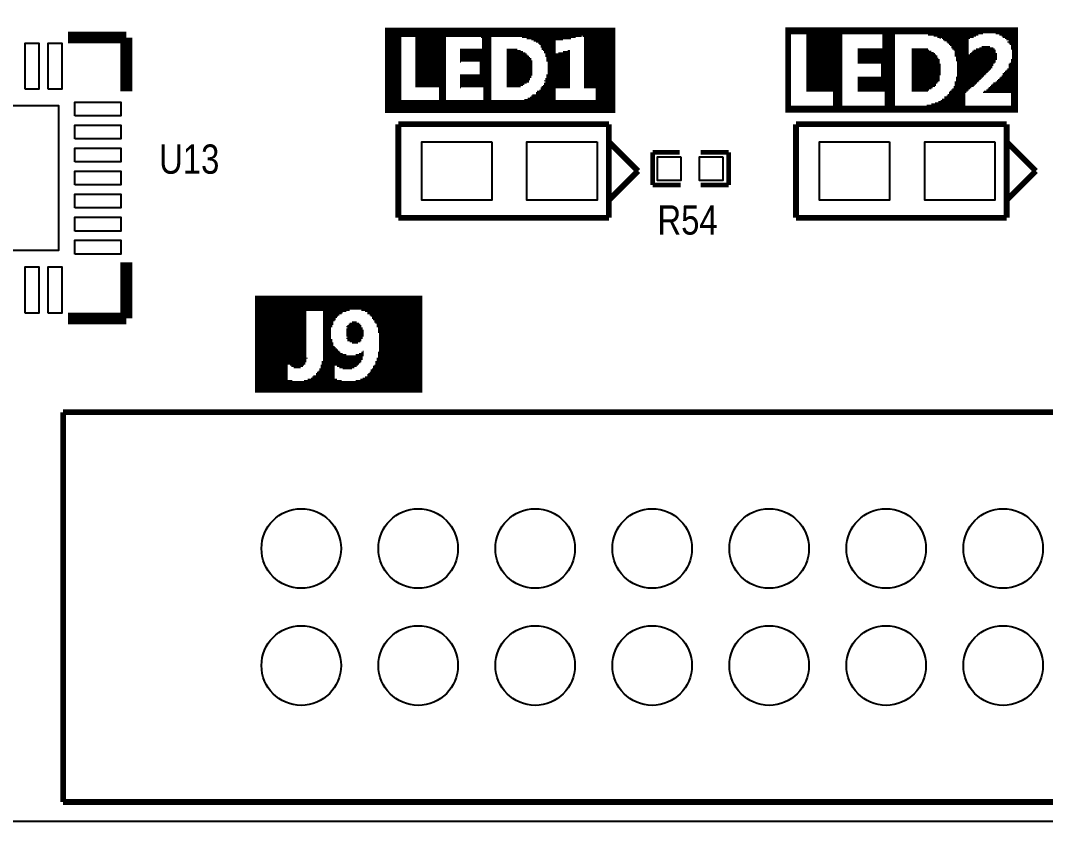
# Model space of a CAD drawing. Extents: x -16 to 114, y 9 to 99.
# Drawn here: x 4.71 to 26.97, y 9.2 to 26.58 of the extents above; entities that cross this region are included whole.
import ezdxf

# ---------------------------------------------------------------- set-up
doc = ezdxf.new("R2010")
doc.units = 0
for name, color, linetype in [('BG_OUTLINE', 3, 'CONTINUOUS'), ('MA_PEN3', 5, 'CONTINUOUS'), ('PG_SILKSCREEN_TOP', 6, 'CONTINUOUS'), ('PIN_TOP', 7, 'CONTINUOUS'), ('RD_SILKSCREEN_TOP', 8, 'CONTINUOUS')]:
    doc.layers.add(name, color=color, linetype=linetype)

msp = doc.modelspace()

# ---------------------------------------------------------------- linework, layer by layer
at = {"layer": 'BG_OUTLINE'}
msp.add_lwpolyline([(-13.134086, 99.189794), (110.731046, 99.189794, -0.414215), (113.79708, 96.12376), (113.799874, 12.17676), (113.79708, 12.263374, -0.41422), (110.731046, 9.19734), (-13.22832, 9.19734), (-13.12672, 9.20496, -0.414214), (-16.192754, 12.270994), (-16.20012, 96.12376, -0.414215)], format="xyb", close=True, dxfattribs=at)
at = {"layer": 'MA_PEN3', "const_width": 0.0254}
for points in [[(12.627864, 26.417016), (17.631664, 26.417016)], [(12.627864, 26.391616), (17.631664, 26.391616)], [(12.627864, 26.366216), (17.631664, 26.366216)], [(12.627864, 26.340816), (17.631664, 26.340816)], [(12.627864, 26.315416), (17.631664, 26.315416)], [(12.627864, 26.290016), (17.631664, 26.290016)], [(12.627864, 26.264616), (17.631664, 26.264616)], [(21.316188, 26.421588), (26.370788, 26.421588)], [(21.316188, 26.396188), (26.370788, 26.396188)], [(21.316188, 26.370788), (26.370788, 26.370788)], [(21.316188, 26.345388), (26.370788, 26.345388)], [(21.316188, 26.319988), (26.370788, 26.319988)], [(21.316188, 26.294588), (25.608788, 26.294588)], [(21.316188, 26.269188), (21.443188, 26.269188)], [(21.773388, 26.269188), (22.560788, 26.269188)], [(23.424388, 26.269188), (23.703788, 26.269188)], [(24.414988, 26.269188), (25.507188, 26.269188)], [(25.888188, 26.294588), (26.370788, 26.294588)], [(25.964388, 26.269188), (26.370788, 26.269188)], [(12.627864, 26.239216), (16.895064, 26.239216)], [(12.627864, 26.213816), (12.983464, 26.213816)], [(12.627864, 26.188416), (12.983464, 26.188416)], [(12.627864, 26.163016), (12.983464, 26.163016)], [(12.627864, 26.137616), (12.983464, 26.137616)], [(12.627864, 26.112216), (12.983464, 26.112216)], [(12.627864, 26.086816), (12.983464, 26.086816)], [(12.627864, 26.061416), (12.983464, 26.061416)], [(12.627864, 26.036016), (12.983464, 26.036016)], [(13.288264, 26.213816), (13.948664, 26.213816)], [(13.288264, 26.188416), (13.948664, 26.188416)], [(13.288264, 26.163016), (13.948664, 26.163016)], [(13.288264, 26.137616), (13.948664, 26.137616)], [(13.288264, 26.112216), (13.948664, 26.112216)], [(13.288264, 26.086816), (13.948664, 26.086816)], [(13.288264, 26.061416), (13.948664, 26.061416)], [(13.288264, 26.036016), (13.948664, 26.036016)], [(14.710664, 26.213816), (14.939264, 26.213816)], [(14.736064, 26.188416), (14.939264, 26.188416)], [(14.736064, 26.163016), (14.939264, 26.163016)], [(14.736064, 26.137616), (14.939264, 26.137616)], [(14.736064, 26.112216), (14.939264, 26.112216)], [(14.736064, 26.086816), (14.939264, 26.086816)], [(14.736064, 26.061416), (14.939264, 26.061416)], [(14.736064, 26.036016), (14.939264, 26.036016)], [(15.599664, 26.213816), (16.768064, 26.213816)], [(15.701264, 26.188416), (16.666464, 26.188416)], [(15.802864, 26.163016), (16.488664, 26.163016)], [(15.853664, 26.137616), (16.336264, 26.137616)], [(15.904464, 26.112216), (16.336264, 26.112216)], [(15.955264, 26.086816), (16.336264, 26.086816)], [(15.980664, 26.061416), (16.336264, 26.061416)], [(16.006064, 26.036016), (16.336264, 26.036016)], [(16.920464, 26.239216), (17.631664, 26.239216)], [(16.945864, 26.213816), (17.631664, 26.213816)], [(16.945864, 26.188416), (17.631664, 26.188416)], [(16.945864, 26.163016), (17.631664, 26.163016)], [(16.945864, 26.137616), (17.631664, 26.137616)], [(16.945864, 26.112216), (17.631664, 26.112216)], [(16.945864, 26.086816), (17.631664, 26.086816)], [(16.945864, 26.061416), (17.631664, 26.061416)], [(16.945864, 26.036016), (17.631664, 26.036016)], [(21.316188, 26.243788), (21.443188, 26.243788)], [(21.316188, 26.218388), (21.443188, 26.218388)], [(21.316188, 26.192988), (21.443188, 26.192988)], [(21.316188, 26.167588), (21.443188, 26.167588)], [(21.316188, 26.142188), (21.443188, 26.142188)], [(21.316188, 26.116788), (21.443188, 26.116788)], [(21.316188, 26.091388), (21.443188, 26.091388)], [(21.316188, 26.065988), (21.443188, 26.065988)], [(21.316188, 26.040588), (21.443188, 26.040588)], [(21.773388, 26.243788), (22.560788, 26.243788)], [(21.773388, 26.218388), (22.560788, 26.218388)], [(21.773388, 26.192988), (22.560788, 26.192988)], [(21.773388, 26.167588), (22.560788, 26.167588)], [(21.773388, 26.142188), (22.560788, 26.142188)], [(21.773388, 26.116788), (22.560788, 26.116788)], [(21.773388, 26.091388), (22.560788, 26.091388)], [(21.773388, 26.065988), (22.560788, 26.065988)], [(21.773388, 26.040588), (22.560788, 26.040588)], [(23.424388, 26.243788), (23.703788, 26.243788)], [(23.424388, 26.218388), (23.703788, 26.218388)], [(23.424388, 26.192988), (23.703788, 26.192988)], [(23.424388, 26.167588), (23.703788, 26.167588)], [(23.424388, 26.142188), (23.703788, 26.142188)], [(23.424388, 26.116788), (23.703788, 26.116788)], [(23.424388, 26.091388), (23.703788, 26.091388)], [(23.424388, 26.065988), (23.703788, 26.065988)], [(23.424388, 26.040588), (23.703788, 26.040588)], [(24.541988, 26.243788), (25.456388, 26.243788)], [(24.618188, 26.218388), (25.405588, 26.218388)], [(24.668988, 26.192988), (24.694388, 26.192988)], [(24.719788, 26.192988), (25.329388, 26.192988)], [(24.745188, 26.167588), (25.303988, 26.167588)], [(24.770588, 26.142188), (25.303988, 26.142188)], [(24.821388, 26.116788), (25.303988, 26.116788)], [(24.846788, 26.091388), (25.303988, 26.091388)], [(24.872188, 26.065988), (25.303988, 26.065988)], [(24.897588, 26.040588), (25.303988, 26.040588)], [(26.015188, 26.243788), (26.370788, 26.243788)], [(26.040588, 26.218388), (26.370788, 26.218388)], [(26.091388, 26.192988), (26.370788, 26.192988)], [(26.116788, 26.167588), (26.370788, 26.167588)], [(26.142188, 26.116788), (26.370788, 26.116788)], [(26.167588, 26.142188), (26.370788, 26.142188)], [(26.167588, 26.091388), (26.370788, 26.091388)], [(26.192988, 26.065988), (26.370788, 26.065988)], [(26.218388, 26.040588), (26.370788, 26.040588)], [(12.627864, 26.010616), (12.983464, 26.010616)], [(12.627864, 25.985216), (12.983464, 25.985216)], [(12.627864, 25.959816), (12.983464, 25.959816)], [(12.627864, 25.934416), (12.983464, 25.934416)], [(12.627864, 25.909016), (12.983464, 25.909016)], [(12.627864, 25.883616), (12.983464, 25.883616)], [(12.627864, 25.858216), (12.983464, 25.858216)], [(12.627864, 25.832816), (12.983464, 25.832816)], [(12.627864, 25.807416), (12.983464, 25.807416)], [(13.288264, 26.010616), (13.948664, 26.010616)], [(13.288264, 25.985216), (13.948664, 25.985216)], [(13.288264, 25.959816), (13.948664, 25.959816)], [(13.288264, 25.934416), (13.948664, 25.934416)], [(13.288264, 25.909016), (13.948664, 25.909016)], [(13.288264, 25.883616), (13.948664, 25.883616)], [(13.288264, 25.858216), (13.948664, 25.858216)], [(13.288264, 25.832816), (13.948664, 25.832816)], [(13.288264, 25.807416), (13.948664, 25.807416)], [(14.253464, 25.959816), (14.939264, 25.959816)], [(14.253464, 25.934416), (14.939264, 25.934416)], [(14.253464, 25.909016), (14.939264, 25.909016)], [(14.253464, 25.883616), (14.939264, 25.883616)], [(14.253464, 25.858216), (14.939264, 25.858216)], [(14.253464, 25.832816), (14.939264, 25.832816)], [(14.253464, 25.807416), (14.939264, 25.807416)], [(14.736064, 26.010616), (14.939264, 26.010616)], [(14.736064, 25.985216), (14.939264, 25.985216)], [(15.269464, 25.959816), (15.498064, 25.959816)], [(15.269464, 25.934416), (15.574264, 25.934416)], [(15.269464, 25.909016), (15.625064, 25.909016)], [(15.269464, 25.883616), (15.675864, 25.883616)], [(15.269464, 25.858216), (15.701264, 25.858216)], [(15.269464, 25.832816), (15.726664, 25.832816)], [(15.269464, 25.807416), (15.752064, 25.807416)], [(16.006064, 26.010616), (16.336264, 26.010616)], [(16.031464, 25.985216), (16.336264, 25.985216)], [(16.031464, 25.959816), (16.336264, 25.959816)], [(16.056864, 25.934416), (16.336264, 25.934416)], [(16.082264, 25.909016), (16.336264, 25.909016)], [(16.082264, 25.883616), (16.336264, 25.883616)], [(16.107664, 25.858216), (16.641064, 25.858216)], [(16.107664, 25.832816), (16.641064, 25.832816)], [(16.107664, 25.807416), (16.641064, 25.807416)], [(16.387064, 25.883616), (16.641064, 25.883616)], [(16.488664, 25.909016), (16.641064, 25.909016)], [(16.590264, 25.934416), (16.641064, 25.934416)], [(16.945864, 26.010616), (17.631664, 26.010616)], [(16.945864, 25.985216), (17.631664, 25.985216)], [(16.945864, 25.959816), (17.631664, 25.959816)], [(16.945864, 25.934416), (17.631664, 25.934416)], [(16.945864, 25.909016), (17.631664, 25.909016)], [(16.945864, 25.883616), (17.631664, 25.883616)], [(16.945864, 25.858216), (17.631664, 25.858216)], [(16.945864, 25.832816), (17.631664, 25.832816)], [(16.945864, 25.807416), (17.631664, 25.807416)], [(21.316188, 26.015188), (21.443188, 26.015188)], [(21.316188, 25.989788), (21.443188, 25.989788)], [(21.316188, 25.964388), (21.443188, 25.964388)], [(21.316188, 25.938988), (21.443188, 25.938988)], [(21.316188, 25.913588), (21.443188, 25.913588)], [(21.316188, 25.888188), (21.443188, 25.888188)], [(21.316188, 25.862788), (21.443188, 25.862788)], [(21.316188, 25.837388), (21.443188, 25.837388)], [(21.316188, 25.811988), (21.443188, 25.811988)], [(21.773388, 26.015188), (22.560788, 26.015188)], [(21.773388, 25.989788), (22.560788, 25.989788)], [(21.773388, 25.964388), (22.560788, 25.964388)], [(21.773388, 25.938988), (22.560788, 25.938988)], [(21.773388, 25.913588), (22.560788, 25.913588)], [(21.773388, 25.888188), (22.560788, 25.888188)], [(21.773388, 25.862788), (22.560788, 25.862788)], [(21.773388, 25.837388), (22.560788, 25.837388)], [(21.773388, 25.811988), (22.560788, 25.811988)], [(22.890988, 25.964388), (23.703788, 25.964388)], [(22.890988, 25.938988), (23.703788, 25.938988)], [(22.890988, 25.913588), (23.703788, 25.913588)], [(22.890988, 25.888188), (23.703788, 25.888188)], [(22.890988, 25.862788), (23.703788, 25.862788)], [(22.890988, 25.837388), (23.703788, 25.837388)], [(22.890988, 25.811988), (23.703788, 25.811988)], [(23.424388, 26.015188), (23.703788, 26.015188)], [(23.424388, 25.989788), (23.703788, 25.989788)], [(24.059388, 25.964388), (24.414988, 25.964388)], [(24.059388, 25.938988), (24.440388, 25.938988)], [(24.059388, 25.913588), (24.491188, 25.913588)], [(24.059388, 25.888188), (24.541988, 25.888188)], [(24.059388, 25.862788), (24.567388, 25.862788)], [(24.059388, 25.837388), (24.592788, 25.837388)], [(24.059388, 25.811988), (24.618188, 25.811988)], [(24.922988, 26.015188), (25.303988, 26.015188)], [(24.922988, 25.989788), (25.303988, 25.989788)], [(24.948388, 25.964388), (25.303988, 25.964388)], [(24.973788, 25.938988), (25.303988, 25.938988)], [(24.999188, 25.913588), (25.303988, 25.913588)], [(24.999188, 25.888188), (25.303988, 25.888188)], [(24.999188, 25.862788), (25.303988, 25.862788)], [(24.999188, 25.837388), (25.913588, 25.837388)], [(24.999188, 25.811988), (25.913588, 25.811988)], [(25.329388, 25.862788), (25.913588, 25.862788)], [(25.354788, 25.888188), (25.888188, 25.888188)], [(25.380188, 25.913588), (25.888188, 25.913588)], [(25.405588, 25.938988), (25.888188, 25.938988)], [(25.456388, 25.964388), (25.862788, 25.964388)], [(25.532588, 25.989788), (25.837388, 25.989788)], [(25.583388, 26.015188), (25.761188, 26.015188)], [(26.218388, 26.015188), (26.370788, 26.015188)], [(26.218388, 25.989788), (26.370788, 25.989788)], [(26.218388, 25.964388), (26.370788, 25.964388)], [(26.243788, 25.938988), (26.370788, 25.938988)], [(26.243788, 25.913588), (26.370788, 25.913588)], [(26.243788, 25.888188), (26.370788, 25.888188)], [(26.243788, 25.862788), (26.370788, 25.862788)], [(26.243788, 25.837388), (26.370788, 25.837388)], [(26.243788, 25.811988), (26.370788, 25.811988)], [(12.627864, 25.782016), (12.983464, 25.782016)], [(12.627864, 25.756616), (12.983464, 25.756616)], [(12.627864, 25.731216), (12.983464, 25.731216)], [(12.627864, 25.705816), (12.983464, 25.705816)], [(12.627864, 25.680416), (12.983464, 25.680416)], [(12.627864, 25.655016), (12.983464, 25.655016)], [(12.627864, 25.629616), (12.983464, 25.629616)], [(12.627864, 25.604216), (12.983464, 25.604216)], [(13.288264, 25.782016), (13.948664, 25.782016)], [(13.288264, 25.756616), (13.948664, 25.756616)], [(13.288264, 25.731216), (13.948664, 25.731216)], [(13.288264, 25.705816), (13.948664, 25.705816)], [(13.288264, 25.680416), (13.948664, 25.680416)], [(13.288264, 25.655016), (13.948664, 25.655016)], [(13.288264, 25.629616), (13.948664, 25.629616)], [(13.288264, 25.604216), (13.948664, 25.604216)], [(14.253464, 25.782016), (14.939264, 25.782016)], [(14.253464, 25.756616), (14.939264, 25.756616)], [(14.253464, 25.731216), (14.939264, 25.731216)], [(14.253464, 25.705816), (14.939264, 25.705816)], [(14.253464, 25.680416), (14.278864, 25.680416)], [(14.685264, 25.680416), (14.939264, 25.680416)], [(14.685264, 25.655016), (14.939264, 25.655016)], [(14.685264, 25.629616), (14.939264, 25.629616)], [(14.685264, 25.604216), (14.939264, 25.604216)], [(15.269464, 25.782016), (15.777464, 25.782016)], [(15.269464, 25.756616), (15.802864, 25.756616)], [(15.269464, 25.731216), (15.802864, 25.731216)], [(15.269464, 25.705816), (15.828264, 25.705816)], [(15.269464, 25.680416), (15.828264, 25.680416)], [(15.269464, 25.655016), (15.828264, 25.655016)], [(15.269464, 25.629616), (15.828264, 25.629616)], [(15.269464, 25.604216), (15.828264, 25.604216)], [(16.133064, 25.782016), (16.641064, 25.782016)], [(16.133064, 25.756616), (16.641064, 25.756616)], [(16.133064, 25.731216), (16.641064, 25.731216)], [(16.133064, 25.705816), (16.641064, 25.705816)], [(16.158464, 25.680416), (16.641064, 25.680416)], [(16.158464, 25.655016), (16.641064, 25.655016)], [(16.158464, 25.629616), (16.641064, 25.629616)], [(16.158464, 25.604216), (16.641064, 25.604216)], [(16.945864, 25.782016), (17.631664, 25.782016)], [(16.945864, 25.756616), (17.631664, 25.756616)], [(16.945864, 25.731216), (17.631664, 25.731216)], [(16.945864, 25.705816), (17.631664, 25.705816)], [(16.945864, 25.680416), (17.631664, 25.680416)], [(16.945864, 25.655016), (17.631664, 25.655016)], [(16.945864, 25.629616), (17.631664, 25.629616)], [(16.945864, 25.604216), (17.631664, 25.604216)], [(21.316188, 25.786588), (21.443188, 25.786588)], [(21.316188, 25.761188), (21.443188, 25.761188)], [(21.316188, 25.735788), (21.443188, 25.735788)], [(21.316188, 25.710388), (21.443188, 25.710388)], [(21.316188, 25.684988), (21.443188, 25.684988)], [(21.316188, 25.659588), (21.443188, 25.659588)], [(21.316188, 25.634188), (21.443188, 25.634188)], [(21.316188, 25.608788), (21.443188, 25.608788)], [(21.316188, 25.583388), (21.443188, 25.583388)], [(21.773388, 25.786588), (22.560788, 25.786588)], [(21.773388, 25.761188), (22.560788, 25.761188)], [(21.773388, 25.735788), (22.560788, 25.735788)], [(21.773388, 25.710388), (22.560788, 25.710388)], [(21.773388, 25.684988), (22.560788, 25.684988)], [(21.773388, 25.659588), (22.560788, 25.659588)], [(21.773388, 25.634188), (22.560788, 25.634188)], [(21.773388, 25.608788), (22.560788, 25.608788)], [(21.773388, 25.583388), (22.560788, 25.583388)], [(22.890988, 25.786588), (23.703788, 25.786588)], [(22.890988, 25.761188), (23.703788, 25.761188)], [(22.890988, 25.735788), (23.703788, 25.735788)], [(22.890988, 25.710388), (23.703788, 25.710388)], [(22.890988, 25.684988), (23.703788, 25.684988)], [(22.890988, 25.659588), (23.703788, 25.659588)], [(23.398988, 25.634188), (23.703788, 25.634188)], [(23.398988, 25.608788), (23.703788, 25.608788)], [(23.398988, 25.583388), (23.703788, 25.583388)], [(24.059388, 25.786588), (24.618188, 25.786588)], [(24.059388, 25.761188), (24.643588, 25.761188)], [(24.059388, 25.735788), (24.668988, 25.735788)], [(24.059388, 25.710388), (24.668988, 25.710388)], [(24.059388, 25.684988), (24.668988, 25.684988)], [(24.059388, 25.659588), (24.668988, 25.659588)], [(24.059388, 25.634188), (24.694388, 25.634188)], [(24.059388, 25.608788), (24.694388, 25.608788)], [(24.059388, 25.583388), (24.694388, 25.583388)], [(25.024588, 25.786588), (25.913588, 25.786588)], [(25.024588, 25.761188), (25.913588, 25.761188)], [(25.024588, 25.735788), (25.913588, 25.735788)], [(25.024588, 25.710388), (25.888188, 25.710388)], [(25.049988, 25.684988), (25.888188, 25.684988)], [(25.049988, 25.659588), (25.862788, 25.659588)], [(25.049988, 25.634188), (25.837388, 25.634188)], [(25.049988, 25.608788), (25.837388, 25.608788)], [(25.049988, 25.583388), (25.811988, 25.583388)], [(26.167588, 25.634188), (26.370788, 25.634188)], [(26.167588, 25.608788), (26.370788, 25.608788)], [(26.167588, 25.583388), (26.370788, 25.583388)], [(26.192988, 25.659588), (26.370788, 25.659588)], [(26.218388, 25.735788), (26.370788, 25.735788)], [(26.218388, 25.710388), (26.370788, 25.710388)], [(26.218388, 25.684988), (26.370788, 25.684988)], [(26.243788, 25.786588), (26.370788, 25.786588)], [(26.243788, 25.761188), (26.370788, 25.761188)], [(12.627864, 25.578816), (12.983464, 25.578816)], [(12.627864, 25.553416), (12.983464, 25.553416)], [(12.627864, 25.528016), (12.983464, 25.528016)], [(12.627864, 25.502616), (12.983464, 25.502616)], [(12.627864, 25.477216), (12.983464, 25.477216)], [(12.627864, 25.451816), (12.983464, 25.451816)], [(12.627864, 25.426416), (12.983464, 25.426416)], [(12.627864, 25.401016), (12.983464, 25.401016)], [(12.627864, 25.375616), (12.983464, 25.375616)], [(13.288264, 25.578816), (13.948664, 25.578816)], [(13.288264, 25.553416), (13.948664, 25.553416)], [(13.288264, 25.528016), (13.948664, 25.528016)], [(13.288264, 25.502616), (13.948664, 25.502616)], [(13.288264, 25.477216), (13.948664, 25.477216)], [(13.288264, 25.451816), (13.948664, 25.451816)], [(13.288264, 25.426416), (13.948664, 25.426416)], [(13.288264, 25.401016), (13.948664, 25.401016)], [(13.288264, 25.375616), (13.948664, 25.375616)], [(14.253464, 25.401016), (14.939264, 25.401016)], [(14.253464, 25.375616), (14.939264, 25.375616)], [(14.685264, 25.578816), (14.939264, 25.578816)], [(14.685264, 25.553416), (14.939264, 25.553416)], [(14.685264, 25.528016), (14.939264, 25.528016)], [(14.685264, 25.502616), (14.939264, 25.502616)], [(14.685264, 25.477216), (14.939264, 25.477216)], [(14.685264, 25.451816), (14.939264, 25.451816)], [(14.685264, 25.426416), (14.939264, 25.426416)], [(15.269464, 25.578816), (15.828264, 25.578816)], [(15.269464, 25.553416), (15.828264, 25.553416)], [(15.269464, 25.528016), (15.828264, 25.528016)], [(15.269464, 25.502616), (15.828264, 25.502616)], [(15.269464, 25.477216), (15.828264, 25.477216)], [(15.269464, 25.451816), (15.828264, 25.451816)], [(15.269464, 25.426416), (15.828264, 25.426416)], [(15.269464, 25.401016), (15.828264, 25.401016)], [(15.269464, 25.375616), (15.802864, 25.375616)], [(16.133064, 25.401016), (16.641064, 25.401016)], [(16.133064, 25.375616), (16.641064, 25.375616)], [(16.158464, 25.578816), (16.641064, 25.578816)], [(16.158464, 25.553416), (16.641064, 25.553416)], [(16.158464, 25.528016), (16.641064, 25.528016)], [(16.158464, 25.502616), (16.641064, 25.502616)], [(16.158464, 25.477216), (16.641064, 25.477216)], [(16.158464, 25.451816), (16.641064, 25.451816)], [(16.158464, 25.426416), (16.641064, 25.426416)], [(16.945864, 25.578816), (17.631664, 25.578816)], [(16.945864, 25.553416), (17.631664, 25.553416)], [(16.945864, 25.528016), (17.631664, 25.528016)], [(16.945864, 25.502616), (17.631664, 25.502616)], [(16.945864, 25.477216), (17.631664, 25.477216)], [(16.945864, 25.451816), (17.631664, 25.451816)], [(16.945864, 25.426416), (17.631664, 25.426416)], [(16.945864, 25.401016), (17.631664, 25.401016)], [(16.945864, 25.375616), (17.631664, 25.375616)], [(21.316188, 25.557988), (21.443188, 25.557988)], [(21.316188, 25.532588), (21.443188, 25.532588)], [(21.316188, 25.507188), (21.443188, 25.507188)], [(21.316188, 25.481788), (21.443188, 25.481788)], [(21.316188, 25.456388), (21.443188, 25.456388)], [(21.316188, 25.430988), (21.443188, 25.430988)], [(21.316188, 25.405588), (21.443188, 25.405588)], [(21.316188, 25.380188), (21.443188, 25.380188)], [(21.773388, 25.557988), (22.560788, 25.557988)], [(21.773388, 25.532588), (22.560788, 25.532588)], [(21.773388, 25.507188), (22.560788, 25.507188)], [(21.773388, 25.481788), (22.560788, 25.481788)], [(21.773388, 25.456388), (22.560788, 25.456388)], [(21.773388, 25.430988), (22.560788, 25.430988)], [(21.773388, 25.405588), (22.560788, 25.405588)], [(21.773388, 25.380188), (22.560788, 25.380188)], [(23.398988, 25.557988), (23.703788, 25.557988)], [(23.398988, 25.532588), (23.703788, 25.532588)], [(23.398988, 25.507188), (23.703788, 25.507188)], [(23.398988, 25.481788), (23.703788, 25.481788)], [(23.398988, 25.456388), (23.703788, 25.456388)], [(23.398988, 25.430988), (23.703788, 25.430988)], [(23.398988, 25.405588), (23.703788, 25.405588)], [(23.398988, 25.380188), (23.703788, 25.380188)], [(24.059388, 25.557988), (24.694388, 25.557988)], [(24.059388, 25.532588), (24.694388, 25.532588)], [(24.059388, 25.507188), (24.694388, 25.507188)], [(24.059388, 25.481788), (24.694388, 25.481788)], [(24.059388, 25.456388), (24.694388, 25.456388)], [(24.059388, 25.430988), (24.694388, 25.430988)], [(24.059388, 25.405588), (24.694388, 25.405588)], [(24.059388, 25.380188), (24.668988, 25.380188)], [(25.049988, 25.557988), (25.811988, 25.557988)], [(25.049988, 25.532588), (25.786588, 25.532588)], [(25.049988, 25.507188), (25.761188, 25.507188)], [(25.049988, 25.481788), (25.735788, 25.481788)], [(25.049988, 25.456388), (25.710388, 25.456388)], [(25.049988, 25.430988), (25.684988, 25.430988)], [(25.049988, 25.405588), (25.659588, 25.405588)], [(25.049988, 25.380188), (25.634188, 25.380188)], [(26.015188, 25.380188), (26.370788, 25.380188)], [(26.040588, 25.430988), (26.370788, 25.430988)], [(26.040588, 25.405588), (26.370788, 25.405588)], [(26.065988, 25.456388), (26.370788, 25.456388)], [(26.091388, 25.481788), (26.370788, 25.481788)], [(26.116788, 25.507188), (26.370788, 25.507188)], [(26.142188, 25.532588), (26.370788, 25.532588)], [(26.167588, 25.557988), (26.370788, 25.557988)], [(12.627864, 25.350216), (12.983464, 25.350216)], [(12.627864, 25.324816), (12.983464, 25.324816)], [(12.627864, 25.299416), (12.983464, 25.299416)], [(12.627864, 25.274016), (12.983464, 25.274016)], [(12.627864, 25.248616), (12.983464, 25.248616)], [(12.627864, 25.223216), (12.983464, 25.223216)], [(12.627864, 25.197816), (12.983464, 25.197816)], [(12.627864, 25.172416), (12.983464, 25.172416)], [(12.627864, 25.147016), (12.983464, 25.147016)], [(13.288264, 25.350216), (13.948664, 25.350216)], [(13.288264, 25.324816), (13.948664, 25.324816)], [(13.288264, 25.299416), (13.948664, 25.299416)], [(13.288264, 25.274016), (13.948664, 25.274016)], [(13.288264, 25.248616), (13.948664, 25.248616)], [(13.288264, 25.223216), (13.948664, 25.223216)], [(13.288264, 25.197816), (13.948664, 25.197816)], [(13.288264, 25.172416), (13.948664, 25.172416)], [(13.288264, 25.147016), (13.948664, 25.147016)], [(14.253464, 25.350216), (14.939264, 25.350216)], [(14.253464, 25.324816), (14.939264, 25.324816)], [(14.253464, 25.299416), (14.939264, 25.299416)], [(14.253464, 25.274016), (14.939264, 25.274016)], [(14.253464, 25.248616), (14.939264, 25.248616)], [(14.253464, 25.223216), (14.939264, 25.223216)], [(14.253464, 25.197816), (14.939264, 25.197816)], [(14.253464, 25.172416), (14.939264, 25.172416)], [(14.253464, 25.147016), (14.939264, 25.147016)], [(15.269464, 25.350216), (15.802864, 25.350216)], [(15.269464, 25.324816), (15.777464, 25.324816)], [(15.269464, 25.299416), (15.777464, 25.299416)], [(15.269464, 25.274016), (15.752064, 25.274016)], [(15.269464, 25.248616), (15.752064, 25.248616)], [(15.269464, 25.223216), (15.701264, 25.223216)], [(15.269464, 25.197816), (15.650464, 25.197816)], [(15.269464, 25.172416), (15.625064, 25.172416)], [(15.269464, 25.147016), (15.574264, 25.147016)], [(16.031464, 25.147016), (16.641064, 25.147016)], [(16.056864, 25.172416), (16.641064, 25.172416)], [(16.082264, 25.274016), (16.641064, 25.274016)], [(16.082264, 25.223216), (16.641064, 25.223216)], [(16.082264, 25.197816), (16.641064, 25.197816)], [(16.107664, 25.324816), (16.641064, 25.324816)], [(16.107664, 25.299416), (16.641064, 25.299416)], [(16.107664, 25.248616), (16.641064, 25.248616)], [(16.133064, 25.350216), (16.641064, 25.350216)], [(16.945864, 25.350216), (17.631664, 25.350216)], [(16.945864, 25.324816), (17.631664, 25.324816)], [(16.945864, 25.299416), (17.631664, 25.299416)], [(16.945864, 25.274016), (17.631664, 25.274016)], [(16.945864, 25.248616), (17.631664, 25.248616)], [(16.945864, 25.223216), (17.631664, 25.223216)], [(16.945864, 25.197816), (17.631664, 25.197816)], [(16.945864, 25.172416), (17.631664, 25.172416)], [(16.945864, 25.147016), (17.631664, 25.147016)], [(21.316188, 25.354788), (21.443188, 25.354788)], [(21.316188, 25.329388), (21.443188, 25.329388)], [(21.316188, 25.303988), (21.443188, 25.303988)], [(21.316188, 25.278588), (21.443188, 25.278588)], [(21.316188, 25.253188), (21.443188, 25.253188)], [(21.316188, 25.227788), (21.443188, 25.227788)], [(21.316188, 25.202388), (21.443188, 25.202388)], [(21.316188, 25.176988), (21.443188, 25.176988)], [(21.316188, 25.151588), (21.443188, 25.151588)], [(21.773388, 25.354788), (22.560788, 25.354788)], [(21.773388, 25.329388), (22.560788, 25.329388)], [(21.773388, 25.303988), (22.560788, 25.303988)], [(21.773388, 25.278588), (22.560788, 25.278588)], [(21.773388, 25.253188), (22.560788, 25.253188)], [(21.773388, 25.227788), (22.560788, 25.227788)], [(21.773388, 25.202388), (22.560788, 25.202388)], [(21.773388, 25.176988), (22.560788, 25.176988)], [(21.773388, 25.151588), (22.560788, 25.151588)], [(22.890988, 25.354788), (23.703788, 25.354788)], [(22.890988, 25.329388), (23.703788, 25.329388)], [(22.890988, 25.303988), (23.703788, 25.303988)], [(22.890988, 25.278588), (23.703788, 25.278588)], [(22.890988, 25.253188), (23.703788, 25.253188)], [(22.890988, 25.227788), (23.703788, 25.227788)], [(22.890988, 25.202388), (23.703788, 25.202388)], [(22.890988, 25.176988), (23.703788, 25.176988)], [(22.890988, 25.151588), (23.703788, 25.151588)], [(24.059388, 25.354788), (24.668988, 25.354788)], [(24.059388, 25.329388), (24.668988, 25.329388)], [(24.059388, 25.303988), (24.668988, 25.303988)], [(24.059388, 25.278588), (24.668988, 25.278588)], [(24.059388, 25.253188), (24.643588, 25.253188)], [(24.059388, 25.227788), (24.618188, 25.227788)], [(24.059388, 25.202388), (24.592788, 25.202388)], [(24.059388, 25.176988), (24.592788, 25.176988)], [(24.059388, 25.151588), (24.567388, 25.151588)], [(24.973788, 25.151588), (25.405588, 25.151588)], [(24.999188, 25.253188), (25.507188, 25.253188)], [(24.999188, 25.227788), (25.481788, 25.227788)], [(24.999188, 25.202388), (25.456388, 25.202388)], [(24.999188, 25.176988), (25.430988, 25.176988)], [(25.024588, 25.354788), (25.608788, 25.354788)], [(25.024588, 25.329388), (25.583388, 25.329388)], [(25.024588, 25.303988), (25.557988, 25.303988)], [(25.024588, 25.278588), (25.532588, 25.278588)], [(25.761188, 25.151588), (26.370788, 25.151588)], [(25.786588, 25.176988), (26.370788, 25.176988)], [(25.811988, 25.202388), (26.370788, 25.202388)], [(25.837388, 25.227788), (26.370788, 25.227788)], [(25.888188, 25.253188), (26.370788, 25.253188)], [(25.913588, 25.278588), (26.370788, 25.278588)], [(25.938988, 25.303988), (26.370788, 25.303988)], [(25.964388, 25.329388), (26.370788, 25.329388)], [(25.989788, 25.354788), (26.370788, 25.354788)], [(12.627864, 25.121616), (12.983464, 25.121616)], [(12.627864, 25.096216), (12.983464, 25.096216)], [(12.627864, 25.070816), (12.983464, 25.070816)], [(12.627864, 25.045416), (12.983464, 25.045416)], [(12.627864, 25.020016), (12.983464, 25.020016)], [(12.627864, 24.994616), (12.983464, 24.994616)], [(12.627864, 24.969216), (12.983464, 24.969216)], [(12.627864, 24.943816), (12.983464, 24.943816)], [(12.627864, 24.918416), (12.983464, 24.918416)], [(13.796264, 25.121616), (13.948664, 25.121616)], [(13.796264, 25.096216), (13.948664, 25.096216)], [(13.796264, 25.070816), (13.948664, 25.070816)], [(13.796264, 25.045416), (13.948664, 25.045416)], [(13.796264, 25.020016), (13.948664, 25.020016)], [(13.796264, 24.994616), (13.948664, 24.994616)], [(13.796264, 24.969216), (13.948664, 24.969216)], [(13.796264, 24.943816), (13.948664, 24.943816)], [(13.796264, 24.918416), (13.948664, 24.918416)], [(14.253464, 25.121616), (14.278864, 25.121616)], [(14.761464, 25.121616), (14.939264, 25.121616)], [(14.761464, 25.096216), (14.939264, 25.096216)], [(14.761464, 25.070816), (14.939264, 25.070816)], [(14.761464, 25.045416), (14.939264, 25.045416)], [(14.761464, 25.020016), (14.939264, 25.020016)], [(14.761464, 24.994616), (14.939264, 24.994616)], [(14.761464, 24.969216), (14.939264, 24.969216)], [(14.761464, 24.943816), (14.939264, 24.943816)], [(14.761464, 24.918416), (14.939264, 24.918416)], [(15.777464, 24.918416), (16.336264, 24.918416)], [(15.802864, 24.943816), (16.336264, 24.943816)], [(15.828264, 24.969216), (16.336264, 24.969216)], [(15.904464, 25.020016), (16.336264, 25.020016)], [(15.904464, 24.994616), (16.336264, 24.994616)], [(15.929864, 25.045416), (16.336264, 25.045416)], [(15.980664, 25.070816), (16.336264, 25.070816)], [(16.006064, 25.121616), (16.641064, 25.121616)], [(16.006064, 25.096216), (16.336264, 25.096216)], [(16.945864, 25.121616), (17.631664, 25.121616)], [(17.199864, 25.096216), (17.631664, 25.096216)], [(17.199864, 25.070816), (17.631664, 25.070816)], [(17.199864, 25.045416), (17.631664, 25.045416)], [(17.199864, 25.020016), (17.631664, 25.020016)], [(17.199864, 24.994616), (17.631664, 24.994616)], [(17.199864, 24.969216), (17.631664, 24.969216)], [(17.199864, 24.943816), (17.631664, 24.943816)], [(17.199864, 24.918416), (17.631664, 24.918416)], [(21.316188, 25.126188), (21.443188, 25.126188)], [(21.316188, 25.100788), (21.443188, 25.100788)], [(21.316188, 25.075388), (21.443188, 25.075388)], [(21.316188, 25.049988), (21.443188, 25.049988)], [(21.316188, 25.024588), (21.443188, 25.024588)], [(21.316188, 24.999188), (21.443188, 24.999188)], [(21.316188, 24.973788), (21.443188, 24.973788)], [(21.316188, 24.948388), (21.443188, 24.948388)], [(21.316188, 24.922988), (21.443188, 24.922988)], [(21.773388, 25.126188), (22.560788, 25.126188)], [(21.773388, 25.100788), (22.560788, 25.100788)], [(21.773388, 25.075388), (22.560788, 25.075388)], [(21.773388, 25.049988), (22.560788, 25.049988)], [(22.357588, 25.024588), (22.560788, 25.024588)], [(22.357588, 24.999188), (22.560788, 24.999188)], [(22.357588, 24.973788), (22.560788, 24.973788)], [(22.357588, 24.948388), (22.560788, 24.948388)], [(22.357588, 24.922988), (22.560788, 24.922988)], [(22.890988, 25.126188), (23.703788, 25.126188)], [(22.890988, 25.100788), (23.703788, 25.100788)], [(22.890988, 25.075388), (23.703788, 25.075388)], [(22.890988, 25.049988), (23.703788, 25.049988)], [(23.475188, 25.024588), (23.703788, 25.024588)], [(23.475188, 24.999188), (23.703788, 24.999188)], [(23.475188, 24.973788), (23.703788, 24.973788)], [(23.475188, 24.948388), (23.703788, 24.948388)], [(23.475188, 24.922988), (23.703788, 24.922988)], [(24.059388, 25.126188), (24.516588, 25.126188)], [(24.059388, 25.100788), (24.491188, 25.100788)], [(24.059388, 25.075388), (24.440388, 25.075388)], [(24.059388, 25.049988), (24.414988, 25.049988)], [(24.770588, 24.922988), (25.227788, 24.922988)], [(24.821388, 24.948388), (25.227788, 24.948388)], [(24.846788, 24.973788), (25.227788, 24.973788)], [(24.872188, 25.024588), (25.253188, 25.024588)], [(24.872188, 24.999188), (25.227788, 24.999188)], [(24.897588, 25.049988), (25.278588, 25.049988)], [(24.922988, 25.075388), (25.303988, 25.075388)], [(24.948388, 25.100788), (25.329388, 25.100788)], [(24.973788, 25.126188), (25.354788, 25.126188)], [(25.608788, 25.024588), (26.370788, 25.024588)], [(25.634188, 25.049988), (26.370788, 25.049988)], [(25.684988, 25.075388), (26.370788, 25.075388)], [(25.710388, 25.100788), (26.370788, 25.100788)], [(25.735788, 25.126188), (26.370788, 25.126188)], [(26.218388, 24.999188), (26.370788, 24.999188)], [(26.218388, 24.973788), (26.370788, 24.973788)], [(26.218388, 24.948388), (26.370788, 24.948388)], [(26.218388, 24.922988), (26.370788, 24.922988)], [(12.627864, 24.893016), (12.983464, 24.893016)], [(12.627864, 24.867616), (12.983464, 24.867616)], [(12.627864, 24.842216), (17.631664, 24.842216)], [(12.627864, 24.816816), (17.631664, 24.816816)], [(12.627864, 24.791416), (17.631664, 24.791416)], [(12.627864, 24.766016), (17.631664, 24.766016)], [(12.627864, 24.740616), (17.631664, 24.740616)], [(12.627864, 24.715216), (17.631664, 24.715216)], [(13.796264, 24.893016), (13.948664, 24.893016)], [(13.796264, 24.867616), (13.948664, 24.867616)], [(14.761464, 24.893016), (14.939264, 24.893016)], [(14.761464, 24.867616), (14.939264, 24.867616)], [(15.650464, 24.867616), (16.336264, 24.867616)], [(15.726664, 24.893016), (16.336264, 24.893016)], [(17.199864, 24.893016), (17.631664, 24.893016)], [(17.199864, 24.867616), (17.631664, 24.867616)], [(21.316188, 24.897588), (21.443188, 24.897588)], [(21.316188, 24.872188), (21.443188, 24.872188)], [(21.316188, 24.846788), (21.443188, 24.846788)], [(21.316188, 24.821388), (21.443188, 24.821388)], [(21.316188, 24.795988), (21.443188, 24.795988)], [(21.316188, 24.770588), (21.443188, 24.770588)], [(21.316188, 24.745188), (21.443188, 24.745188)], [(21.316188, 24.719788), (26.370788, 24.719788)], [(21.316188, 24.694388), (26.370788, 24.694388)], [(22.357588, 24.897588), (22.560788, 24.897588)], [(22.357588, 24.872188), (22.560788, 24.872188)], [(22.357588, 24.846788), (22.560788, 24.846788)], [(22.357588, 24.821388), (22.560788, 24.821388)], [(22.357588, 24.795988), (22.560788, 24.795988)], [(22.357588, 24.770588), (22.560788, 24.770588)], [(22.357588, 24.745188), (22.560788, 24.745188)], [(23.475188, 24.897588), (23.703788, 24.897588)], [(23.475188, 24.872188), (23.703788, 24.872188)], [(23.475188, 24.846788), (23.703788, 24.846788)], [(23.475188, 24.821388), (23.703788, 24.821388)], [(23.475188, 24.795988), (23.703788, 24.795988)], [(23.475188, 24.770588), (23.703788, 24.770588)], [(23.475188, 24.745188), (23.703788, 24.745188)], [(24.389588, 24.745188), (25.227788, 24.745188)], [(24.491188, 24.770588), (25.227788, 24.770588)], [(24.567388, 24.795988), (25.227788, 24.795988)], [(24.643588, 24.821388), (25.227788, 24.821388)], [(24.694388, 24.846788), (25.227788, 24.846788)], [(24.719788, 24.872188), (25.227788, 24.872188)], [(24.770588, 24.897588), (25.227788, 24.897588)], [(26.218388, 24.897588), (26.370788, 24.897588)], [(26.218388, 24.872188), (26.370788, 24.872188)], [(26.218388, 24.846788), (26.370788, 24.846788)], [(26.218388, 24.821388), (26.370788, 24.821388)], [(26.218388, 24.795988), (26.370788, 24.795988)], [(26.218388, 24.770588), (26.370788, 24.770588)], [(26.218388, 24.745188), (26.370788, 24.745188)], [(12.627864, 24.689816), (17.631664, 24.689816)], [(12.627864, 24.664416), (17.631664, 24.664416)], [(12.627864, 24.639016), (17.631664, 24.639016)], [(12.627864, 24.613616), (17.631664, 24.613616)], [(12.627864, 24.588216), (17.631664, 24.588216)], [(21.316188, 24.668988), (26.370788, 24.668988)], [(21.316188, 24.643588), (26.370788, 24.643588)], [(21.316188, 24.618188), (26.370788, 24.618188)], [(21.316188, 24.592788), (26.370788, 24.592788)], [(9.8044, 20.5994), (13.4366, 20.5994)], [(9.8044, 20.574), (13.4366, 20.574)], [(9.8044, 20.5486), (13.4366, 20.5486)], [(9.8044, 20.5232), (13.4366, 20.5232)], [(9.8044, 20.4978), (13.4366, 20.4978)], [(9.8044, 20.4724), (13.4366, 20.4724)], [(9.8044, 20.447), (13.4366, 20.447)], [(9.8044, 20.4216), (13.4366, 20.4216)], [(9.8044, 20.3962), (13.4366, 20.3962)], [(9.8044, 20.3708), (13.4366, 20.3708)], [(9.8044, 20.3454), (13.4366, 20.3454)], [(9.8044, 20.32), (13.4366, 20.32)], [(9.8044, 20.2946), (11.8618, 20.2946)], [(9.8044, 20.2692), (10.922, 20.2692)], [(9.8044, 20.2438), (10.922, 20.2438)], [(11.2776, 20.2692), (11.7856, 20.2692)], [(11.2776, 20.2438), (11.7094, 20.2438)], [(12.1158, 20.2946), (13.4366, 20.2946)], [(12.192, 20.2692), (13.4366, 20.2692)], [(12.2428, 20.2438), (13.4366, 20.2438)], [(9.8044, 20.2184), (10.922, 20.2184)], [(9.8044, 20.193), (10.922, 20.193)], [(9.8044, 20.1676), (10.922, 20.1676)], [(9.8044, 20.1422), (10.922, 20.1422)], [(9.8044, 20.1168), (10.922, 20.1168)], [(9.8044, 20.0914), (10.922, 20.0914)], [(9.8044, 20.066), (10.922, 20.066)], [(9.8044, 20.0406), (10.922, 20.0406)], [(11.2776, 20.2184), (11.684, 20.2184)], [(11.2776, 20.193), (11.6332, 20.193)], [(11.2776, 20.1676), (11.6078, 20.1676)], [(11.2776, 20.1422), (11.5824, 20.1422)], [(11.2776, 20.1168), (11.557, 20.1168)], [(11.2776, 20.0914), (11.557, 20.0914)], [(11.2776, 20.066), (11.5316, 20.066)], [(11.2776, 20.0406), (11.5062, 20.0406)], [(11.9126, 20.0406), (12.0142, 20.0406)], [(12.2428, 20.2184), (13.4366, 20.2184)], [(12.2936, 20.193), (13.4366, 20.193)], [(12.319, 20.1676), (13.4366, 20.1676)], [(12.3444, 20.1422), (13.4366, 20.1422)], [(12.3444, 20.1168), (13.4366, 20.1168)], [(12.3698, 20.0914), (13.4366, 20.0914)], [(12.3952, 20.066), (13.4366, 20.066)], [(12.3952, 20.0406), (13.4366, 20.0406)], [(9.8044, 20.0152), (10.922, 20.0152)], [(9.8044, 19.9898), (10.922, 19.9898)], [(9.8044, 19.9644), (10.922, 19.9644)], [(9.8044, 19.939), (10.922, 19.939)], [(9.8044, 19.9136), (10.922, 19.9136)], [(9.8044, 19.8882), (10.922, 19.8882)], [(9.8044, 19.8628), (10.922, 19.8628)], [(9.8044, 19.8374), (10.922, 19.8374)], [(9.8044, 19.812), (10.922, 19.812)], [(11.2776, 20.0152), (11.5062, 20.0152)], [(11.2776, 19.9898), (11.5062, 19.9898)], [(11.2776, 19.9644), (11.4808, 19.9644)], [(11.2776, 19.939), (11.4808, 19.939)], [(11.2776, 19.9136), (11.4554, 19.9136)], [(11.2776, 19.8882), (11.4554, 19.8882)], [(11.2776, 19.8628), (11.4554, 19.8628)], [(11.2776, 19.8374), (11.4554, 19.8374)], [(11.2776, 19.812), (11.4554, 19.812)], [(11.7856, 19.939), (12.1158, 19.939)], [(11.7856, 19.8882), (12.1412, 19.8882)], [(11.7856, 19.8628), (12.1666, 19.8628)], [(11.7856, 19.8374), (12.1666, 19.8374)], [(11.7856, 19.812), (12.1666, 19.812)], [(11.811, 19.9644), (12.1158, 19.9644)], [(11.811, 19.9136), (12.1412, 19.9136)], [(11.8364, 19.9898), (12.0904, 19.9898)], [(11.8618, 20.0152), (12.065, 20.0152)], [(12.4206, 20.0152), (13.4366, 20.0152)], [(12.446, 19.9898), (13.4366, 19.9898)], [(12.446, 19.9644), (13.4366, 19.9644)], [(12.446, 19.939), (13.4366, 19.939)], [(12.4714, 19.9136), (13.4366, 19.9136)], [(12.4714, 19.8882), (13.4366, 19.8882)], [(12.4714, 19.8628), (13.4366, 19.8628)], [(12.4714, 19.8374), (13.4366, 19.8374)], [(12.4714, 19.812), (13.4366, 19.812)], [(9.8044, 19.7866), (10.922, 19.7866)], [(9.8044, 19.7612), (10.922, 19.7612)], [(9.8044, 19.7358), (10.922, 19.7358)], [(9.8044, 19.7104), (10.922, 19.7104)], [(9.8044, 19.685), (10.922, 19.685)], [(9.8044, 19.6596), (10.922, 19.6596)], [(9.8044, 19.6342), (10.922, 19.6342)], [(9.8044, 19.6088), (10.922, 19.6088)], [(9.8044, 19.5834), (10.922, 19.5834)], [(11.2776, 19.7866), (11.4554, 19.7866)], [(11.2776, 19.7612), (11.4554, 19.7612)], [(11.2776, 19.7358), (11.4554, 19.7358)], [(11.2776, 19.7104), (11.4554, 19.7104)], [(11.2776, 19.685), (11.4554, 19.685)], [(11.2776, 19.6596), (11.4808, 19.6596)], [(11.2776, 19.6342), (11.4808, 19.6342)], [(11.2776, 19.6088), (11.4808, 19.6088)], [(11.2776, 19.5834), (11.5062, 19.5834)], [(11.7856, 19.7866), (12.1666, 19.7866)], [(11.7856, 19.7612), (12.1666, 19.7612)], [(11.7856, 19.7358), (12.1666, 19.7358)], [(11.7856, 19.685), (12.1412, 19.685)], [(11.811, 19.7104), (12.1412, 19.7104)], [(11.811, 19.6596), (12.1158, 19.6596)], [(11.811, 19.6342), (12.1158, 19.6342)], [(11.8618, 19.6088), (12.0904, 19.6088)], [(11.9126, 19.5834), (12.0396, 19.5834)], [(12.4968, 19.7866), (13.4366, 19.7866)], [(12.4968, 19.7612), (13.4366, 19.7612)], [(12.4968, 19.7358), (13.4366, 19.7358)], [(12.4968, 19.7104), (13.4366, 19.7104)], [(12.4968, 19.685), (13.4366, 19.685)], [(12.4968, 19.6596), (13.4366, 19.6596)], [(12.4968, 19.6342), (13.4366, 19.6342)], [(12.4968, 19.6088), (13.4366, 19.6088)], [(12.4968, 19.5834), (13.4366, 19.5834)], [(9.8044, 19.558), (10.922, 19.558)], [(9.8044, 19.5326), (10.922, 19.5326)], [(9.8044, 19.5072), (10.922, 19.5072)], [(9.8044, 19.4818), (10.922, 19.4818)], [(9.8044, 19.4564), (10.922, 19.4564)], [(9.8044, 19.431), (10.922, 19.431)], [(9.8044, 19.4056), (10.922, 19.4056)], [(9.8044, 19.3802), (10.922, 19.3802)], [(9.8044, 19.3548), (10.922, 19.3548)], [(11.2776, 19.558), (11.5062, 19.558)], [(11.2776, 19.5326), (11.5062, 19.5326)], [(11.2776, 19.5072), (11.5316, 19.5072)], [(11.2776, 19.4818), (11.557, 19.4818)], [(11.2776, 19.4564), (11.5824, 19.4564)], [(11.2776, 19.431), (11.6078, 19.431)], [(11.2776, 19.4056), (11.6332, 19.4056)], [(11.2776, 19.3802), (11.6586, 19.3802)], [(11.2776, 19.3548), (11.7094, 19.3548)], [(12.065, 19.3548), (12.1666, 19.3548)], [(12.1158, 19.3802), (12.1666, 19.3802)], [(12.1412, 19.4056), (12.1666, 19.4056)], [(12.4714, 19.3802), (13.4366, 19.3802)], [(12.4714, 19.3548), (13.4366, 19.3548)], [(12.4968, 19.558), (13.4366, 19.558)], [(12.4968, 19.5326), (13.4366, 19.5326)], [(12.4968, 19.5072), (13.4366, 19.5072)], [(12.4968, 19.4818), (13.4366, 19.4818)], [(12.4968, 19.4564), (13.4366, 19.4564)], [(12.4968, 19.431), (13.4366, 19.431)], [(12.4968, 19.4056), (13.4366, 19.4056)], [(9.8044, 19.3294), (10.922, 19.3294)], [(9.8044, 19.304), (10.922, 19.304)], [(9.8044, 19.2786), (10.922, 19.2786)], [(9.8044, 19.2532), (10.9474, 19.2532)], [(9.8044, 19.2278), (10.922, 19.2278)], [(9.8044, 19.2024), (10.922, 19.2024)], [(9.8044, 19.177), (10.922, 19.177)], [(9.8044, 19.1516), (10.8966, 19.1516)], [(11.2522, 19.177), (12.1158, 19.177)], [(11.2522, 19.1516), (12.0904, 19.1516)], [(11.2776, 19.3294), (11.7856, 19.3294)], [(11.2776, 19.304), (12.1666, 19.304)], [(11.2776, 19.2786), (12.1412, 19.2786)], [(11.2776, 19.2532), (12.1412, 19.2532)], [(11.2776, 19.2278), (12.1412, 19.2278)], [(11.2776, 19.2024), (12.1158, 19.2024)], [(11.9888, 19.3294), (12.1666, 19.3294)], [(12.4206, 19.177), (13.4366, 19.177)], [(12.4206, 19.1516), (13.4366, 19.1516)], [(12.446, 19.2532), (13.4366, 19.2532)], [(12.446, 19.2278), (13.4366, 19.2278)], [(12.446, 19.2024), (13.4366, 19.2024)], [(12.4714, 19.3294), (13.4366, 19.3294)], [(12.4714, 19.304), (13.4366, 19.304)], [(12.4714, 19.2786), (13.4366, 19.2786)], [(9.8044, 19.1262), (10.8966, 19.1262)], [(9.8044, 19.1008), (10.5156, 19.1008)], [(9.8044, 19.0754), (10.5156, 19.0754)], [(9.8044, 19.05), (10.5156, 19.05)], [(9.8044, 19.0246), (10.5156, 19.0246)], [(9.8044, 18.9992), (10.5156, 18.9992)], [(9.8044, 18.9738), (10.5156, 18.9738)], [(9.8044, 18.9484), (10.5156, 18.9484)], [(9.8044, 18.923), (10.5156, 18.923)], [(10.5664, 19.1008), (10.8712, 19.1008)], [(10.5918, 19.0754), (10.8458, 19.0754)], [(10.6426, 19.05), (10.795, 19.05)], [(11.1252, 18.923), (11.5316, 18.923)], [(11.1506, 18.9484), (11.5316, 18.9484)], [(11.176, 18.9738), (11.5316, 18.9738)], [(11.2014, 19.0246), (11.5316, 19.0246)], [(11.2014, 18.9992), (11.5316, 18.9992)], [(11.2268, 19.1008), (12.0396, 19.1008)], [(11.2268, 19.0754), (11.5316, 19.0754)], [(11.2268, 19.05), (11.5316, 19.05)], [(11.2522, 19.1262), (12.065, 19.1262)], [(11.5824, 19.0754), (12.0142, 19.0754)], [(11.6332, 19.05), (11.9634, 19.05)], [(11.7094, 19.0246), (11.9126, 19.0246)], [(12.2682, 18.923), (13.4366, 18.923)], [(12.2936, 18.9484), (13.4366, 18.9484)], [(12.319, 18.9992), (13.4366, 18.9992)], [(12.319, 18.9738), (13.4366, 18.9738)], [(12.3444, 19.0246), (13.4366, 19.0246)], [(12.3698, 19.0754), (13.4366, 19.0754)], [(12.3698, 19.05), (13.4366, 19.05)], [(12.3952, 19.1008), (13.4366, 19.1008)], [(12.4206, 19.1262), (13.4366, 19.1262)], [(9.8044, 18.8976), (10.5156, 18.8976)], [(9.8044, 18.8722), (10.5156, 18.8722)], [(9.8044, 18.8468), (10.5156, 18.8468)], [(9.8044, 18.8214), (10.5156, 18.8214)], [(9.8044, 18.796), (10.5156, 18.796)], [(9.8044, 18.7706), (10.6172, 18.7706)], [(9.8044, 18.7452), (13.4366, 18.7452)], [(9.8044, 18.7198), (13.4366, 18.7198)], [(9.8044, 18.6944), (13.4366, 18.6944)], [(10.8712, 18.7706), (11.684, 18.7706)], [(10.9474, 18.796), (11.5824, 18.796)], [(11.0236, 18.8214), (11.5316, 18.8214)], [(11.049, 18.8468), (11.5316, 18.8468)], [(11.0744, 18.8722), (11.5316, 18.8722)], [(11.1252, 18.8976), (11.5316, 18.8976)], [(11.9888, 18.7706), (13.4366, 18.7706)], [(12.0904, 18.796), (13.4366, 18.796)], [(12.1412, 18.8214), (13.4366, 18.8214)], [(12.192, 18.8468), (13.4366, 18.8468)], [(12.2428, 18.8976), (13.4366, 18.8976)], [(12.2428, 18.8722), (13.4366, 18.8722)], [(9.8044, 18.669), (13.4366, 18.669)], [(9.8044, 18.6436), (13.4366, 18.6436)], [(9.8044, 18.6182), (13.4366, 18.6182)], [(9.8044, 18.5928), (13.4366, 18.5928)], [(9.8044, 18.5674), (13.4366, 18.5674)], [(9.8044, 18.542), (13.4366, 18.542)], [(9.8044, 18.5166), (13.4366, 18.5166)]]:
    msp.add_lwpolyline(points, dxfattribs=at)
at = {"layer": 'PG_SILKSCREEN_TOP'}
for points, const_width in [([(5.7404, 26.2128), (7.0104, 26.2128)], 0.254), ([(7.0104, 26.2128), (7.0104, 25.0444)], 0.254), ([(17.4879, 24.3332), (12.9159, 24.3332)], 0.127), ([(12.9159, 24.3332), (12.9159, 24.2062)], 0.127), ([(12.9159, 24.2062), (12.9159, 22.3012)], 0.127), ([(17.4879, 22.3012), (17.4879, 24.3332)], 0.127), ([(26.1239, 24.3332), (21.5519, 24.3332)], 0.127), ([(21.5519, 24.3332), (21.5519, 24.2062)], 0.127), ([(21.5519, 24.2062), (21.5519, 22.3012)], 0.127), ([(26.1239, 22.3012), (26.1239, 24.3332)], 0.127), ([(17.4879, 23.9522), (18.1229, 23.3172)], 0.127), ([(26.1239, 23.9522), (26.7589, 23.3172)], 0.127), ([(18.4404, 23.7236), (19.0246, 23.7236)], 0.1016), ([(18.4404, 23.0124), (18.4404, 23.7236)], 0.1016), ([(20.0914, 23.7236), (19.4818, 23.7236)], 0.1016), ([(20.0914, 23.0124), (20.0914, 23.7236)], 0.1016), ([(18.1229, 23.3172), (17.4879, 22.6822)], 0.127), ([(26.7589, 23.3172), (26.1239, 22.6822)], 0.127), ([(19.05, 23.0124), (18.4404, 23.0124)], 0.1016), ([(20.0914, 23.0124), (19.4818, 23.0124)], 0.1016), ([(12.9159, 22.3012), (17.4879, 22.3012)], 0.127), ([(21.5519, 22.3012), (26.1239, 22.3012)], 0.127), ([(7.0104, 20.1168), (7.0104, 21.336)], 0.254), ([(5.7404, 20.1168), (7.0104, 20.1168)], 0.254), ([(5.638546, 9.622028), (5.638546, 18.08226)], 0.127), ([(5.638546, 18.08226), (32.638238, 18.08226)], 0.127), ([(64.238124, 9.622028), (5.638546, 9.622028)], 0.127)]:
    msp.add_lwpolyline(points, dxfattribs=dict(at, const_width=const_width))
at = {"layer": 'PIN_TOP'}
for points in [[(4.812411, 25.094819), (4.812411, 26.094817), (5.112385, 26.094817), (5.112385, 25.094819)], [(5.312537, 25.094819), (5.312537, 26.094817), (5.612511, 26.094817), (5.612511, 25.094819)], [(2.387346, 21.589746), (2.387346, 24.739854), (5.537454, 24.739854), (5.537454, 21.589746)], [(5.892419, 24.514937), (5.892419, 24.814911), (6.892417, 24.814911), (6.892417, 24.514937)], [(5.892419, 24.014811), (5.892419, 24.314785), (6.892417, 24.314785), (6.892417, 24.014811)], [(5.892419, 23.514939), (5.892419, 23.814913), (6.892417, 23.814913), (6.892417, 23.514939)], [(14.9479, 23.9522), (14.9479, 22.6822), (13.4239, 22.6822), (13.4239, 23.9522)], [(17.2339, 23.9522), (17.2339, 22.6822), (15.7099, 22.6822), (15.7099, 23.9522)], [(23.5839, 23.9522), (23.5839, 22.6822), (22.0599, 22.6822), (22.0599, 23.9522)], [(25.8699, 23.9522), (25.8699, 22.6822), (24.3459, 22.6822), (24.3459, 23.9522)], [(19.05, 23.622), (19.05, 23.114), (18.542, 23.114), (18.542, 23.622)], [(19.9644, 23.622), (19.9644, 23.114), (19.4564, 23.114), (19.4564, 23.622)], [(5.892419, 23.014813), (5.892419, 23.314787), (6.892417, 23.314787), (6.892417, 23.014813)], [(5.892419, 22.514687), (5.892419, 22.814661), (6.892417, 22.814661), (6.892417, 22.514687)], [(5.892419, 22.014815), (5.892419, 22.314789), (6.892417, 22.314789), (6.892417, 22.014815)], [(5.892419, 21.514689), (5.892419, 21.814663), (6.892417, 21.814663), (6.892417, 21.514689)], [(4.812411, 20.234783), (4.812411, 21.234781), (5.112385, 21.234781), (5.112385, 20.234783)], [(5.312537, 20.234783), (5.312537, 21.234781), (5.612511, 21.234781), (5.612511, 20.234783)]]:
    msp.add_lwpolyline(points, close=True, dxfattribs=at)
for centre in [(10.808208, 15.122144), (13.348208, 15.122144), (15.888208, 15.122144), (18.428208, 15.122144), (20.968208, 15.122144), (23.508208, 15.122144), (26.048208, 15.122144), (10.808208, 12.582144), (13.348208, 12.582144), (15.888208, 12.582144), (18.428208, 12.582144), (20.968208, 12.582144), (23.508208, 12.582144), (26.048208, 12.582144)]:
    msp.add_circle(centre, 0.8636, dxfattribs=at)

# ---------------------------------------------------------------- texts
at = {"layer": 'RD_SILKSCREEN_TOP', "width": 0.84}
for s, p in [('U13', (7.7216, 23.258018)), ('R54', (18.542, 21.936964))]:
    msp.add_text(s, height=0.635, dxfattribs=at).set_placement(p)

doc.saveas('drawing.dxf')
